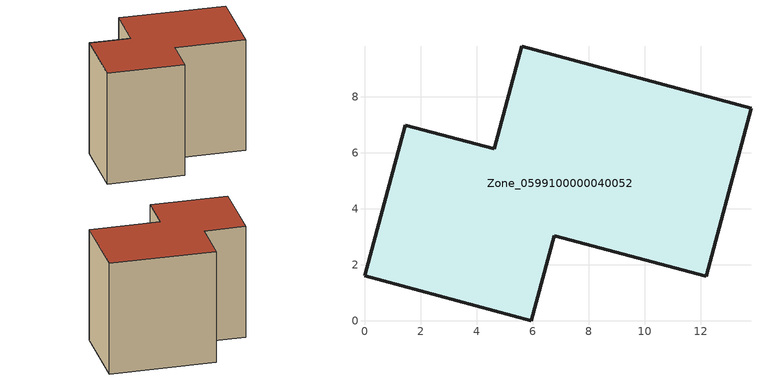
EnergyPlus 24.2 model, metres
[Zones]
Zone_0599100000040052
 floor ground (C_G): 5.96,0 0,1.61 1.45,6.99 4.64,6.14 5.62,9.81 13.8,7.59 12.2,1.6 6.77,3.04 z0
 wall outside (C_F): 4.64,6.14 1.45,6.99 0,1.61 5.96,0 6.77,3.04 12.2,1.6 13.8,7.59 5.62,9.81 4.64,6.14 z0:9.43
 roof outside (C_R): 13.8,7.59 5.62,9.81 4.64,6.14 1.45,6.99 0,1.61 5.96,0 6.77,3.04 12.2,1.6 z9.43
[BUILDING]
Pand.0599100000040052: North Axis=0; Terrain=City; Loads Convergence Tolerance Value=0.04; Temperature Convergence Tolerance Value=0.4; Solar Distribution=FullExterior; Maximum Number of Warmup Days=25; Minimum Number of Warmup Days=1
[Site:Location]
Rotterdam.The.Hague.AP_ZH_NLD Design_Conditions: Latitude=51.96; Longitude=4.45; Time Zone=1; Elevation=-4.5
[SITE:GROUNDTEMPERATURE:BUILDINGSURFACE]
18, 18, 18, 18, 18, 18, 18, 18, 18, 18, 18, 18
[MATERIAL] Thermal Absorptance=0.9; Solar Absorptance=0.7; Visible Absorptance=0.7
Name | Roughness | Thickness | Conductivity | Density | Specific Heat
G.TC.1946-1964 | MediumSmooth | 0.15 | 1 | 540 | 1210
F.TC.1946-1964 | Rough | 0.3 | 0.857143 | 1920 | 840
R.TC.1946-1964 | MediumRough | 0.2 | 0.235294 | 1500 | 1000
[CONSTRUCTION]
C_G: G.TC.1946-1964
C_F: F.TC.1946-1964
C_R: R.TC.1946-1964
[ZONE]
Zone_0599100000040052: Type=1; Multiplier=1; Ceiling Height=Autocalculate; Volume=Autocalculate; Floor Area=autocalculate; Part of Total Floor Area=Yes
[ZONEINFILTRATION:DESIGNFLOWRATE]
Infil_Zone_0599100000040052: Zone or ZoneList or Space or SpaceList=Zone_0599100000040052; Schedule=AlwaysOn; Design Flow Rate Calculation Method=Flow/Area; Flow Rate per Floor Area=0.003; Constant Term Coefficient=1; Temperature Term Coefficient=0; Velocity Term Coefficient=0; Velocity Squared Term Coefficient=0
[HVACTEMPLATE:ZONE:IDEALLOADSAIRSYSTEM]
Zone_0599100000040052: Maximum Heating Supply Air Temperature=50; Minimum Cooling Supply Air Temperature=13; Maximum Heating Supply Air Humidity Ratio=0.0156; Minimum Cooling Supply Air Humidity Ratio=0.0077; Heating Limit=NoLimit; Cooling Limit=NoLimit; Dehumidification Control Type=ConstantSensibleHeatRatio; Cooling Sensible Heat Ratio=0.7; Dehumidification Setpoint=60; Humidification Control Type=None; Humidification Setpoint=30; Outdoor Air Method=None; Outdoor Air Flow Rate per Person=0.00944; Outdoor Air Flow Rate per Zone Floor Area=0; Outdoor Air Flow Rate per Zone=0; Demand Controlled Ventilation Type=None; Outdoor Air Economizer Type=NoEconomizer; Heat Recovery Type=None; Sensible Heat Recovery Effectiveness=0.7; Latent Heat Recovery Effectiveness=0.65
[ZONECONTROL:THERMOSTAT]
ThermostatControl_Zone_0599100000040052: Zone or ZoneList=Zone_0599100000040052; Control Type Schedule=DualSetpointControlType; Control 1=Thermostat_Zone_0599100000040052; Temperature Difference Between Cutout And Setpoint=0
[THERMOSTATSETPOINT:DUALSETPOINT]
Thermostat_Zone_0599100000040052: Heating Setpoint Temperature Schedule=HeatingSetpoint_Zone_0599100000040052; Cooling Setpoint Temperature Schedule=CoolingSetpoint_Zone_0599100000040052
[SCHEDULE:COMPACT]
HeatingSetpoint_Zone_0599100000040052: Through: 12/31, For: AllDays, Until: 24:00, 21
CoolingSetpoint_Zone_0599100000040052: Through: 12/31, For: AllDays, Until: 24:00, 24
DualSetpointControlType: Through: 12/31, For: AllDays, Until: 24:00, 4
AlwaysOn: Through: 12/31, For: AllDays, Until: 24:00, 1
